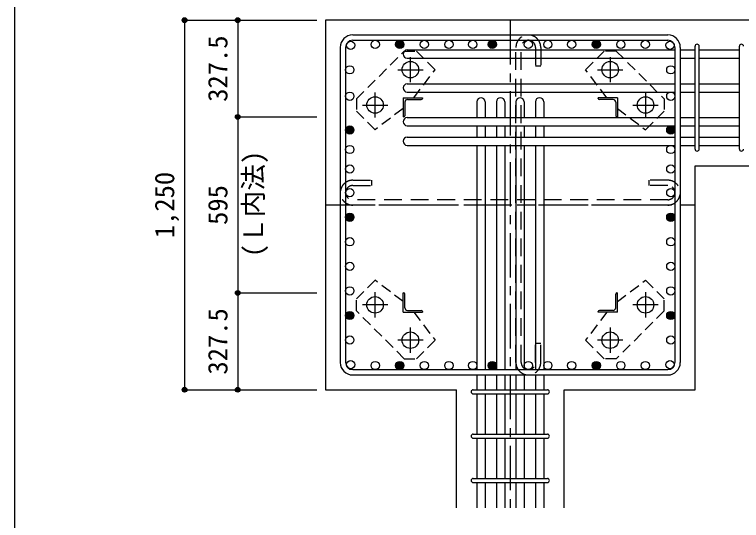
# Model space of a CAD drawing. Units: millimetres at full size, sheet at 1:30. Extents: x -5973 to 5954, y -4195 to 4201.
# Drawn here: x -5973 to -3514, y 1456 to 3167 of the extents above; entities that cross this region are included whole.
import ezdxf
from ezdxf.enums import TextEntityAlignment as Align

# ---------------------------------------------------------------- set-up
doc = ezdxf.new("R2010")
doc.units = ezdxf.units.MM
doc.header["$LTSCALE"] = 30
doc.header["$PDMODE"] = 32
doc.header["$PDSIZE"] = 15
for name, pattern in [('CHAIN1', [8, 5, -1, 1, -1]), ('DASHED1', [1.8, 1.2, -0.6]), ('DASHED2', [3, 2, -1])]:
    doc.linetypes.add(name, pattern=pattern)
for name, color, linetype in [('0-1_躯体線', 2, 'Continuous'), ('0-2_アンカー、アングル', 4, 'Continuous'), ('0-3_立上り筋', 4, 'Continuous'), ('0-4_フープ筋', 7, 'Continuous'), ('0-5_基礎梁筋', 7, 'Continuous'), ('0-6_スタラップ筋', 7, 'Continuous'), ('0-7_文字', 4, 'Continuous'), ('0-9_プレート', 4, 'DASHED1'), ('0-C_中子', 7, 'DASHED2'), ('0-D_寸法', 4, 'Continuous'), ('F-0_枠', 6, 'Continuous')]:
    doc.layers.add(name, color=color, linetype=linetype)
doc.styles.add('ＭＳ ゴシック', font='')
doc.styles.get('ＭＳ ゴシック').set_extended_font_data('MS Gothic')

msp = doc.modelspace()

# ---------------------------------------------------------------- linework, layer by layer
at = {"layer": '0-1_躯体線'}
for p, q in [((-3270.8, 3148.3), (-4920.8, 3148.3)), ((-4920.8, 3148.3), (-4920.8, 1898.3)), ((-3670.8, 2655.3), (-3270.8, 2655.3)), ((-3670.8, 1898.3), (-3670.8, 2655.3)), ((-4920.8, 1898.3), (-4478.3, 1898.3)), ((-4478.3, 1498.3), (-4478.3, 1898.3)), ((-4113.3, 1898.3), (-3670.8, 1898.3)), ((-4113.3, 1498.3), (-4113.3, 1898.3))]:
    msp.add_line(p, q, dxfattribs=at)
at = {"layer": '0-2_アンカー、アングル', "linetype": 'CHAIN1'}
for p, q in [((-4633.8, 2938.1), (-4633.8, 3023.6)), ((-3957.8, 3023.6), (-3957.8, 2938.1)), ((-4676.6, 2980.8), (-4591.1, 2980.8)), ((-4000.5, 2980.8), (-3915, 2980.8)), ((-4753.3, 2818.6), (-4753.3, 2904.1)), ((-3838.3, 2904.1), (-3838.3, 2818.6)), ((-4796.1, 2861.3), (-4710.6, 2861.3)), ((-3881, 2861.3), (-3795.5, 2861.3)), ((-4753.3, 2142.5), (-4753.3, 2228)), ((-3838.3, 2228), (-3838.3, 2142.5)), ((-4710.6, 2185.3), (-4796.1, 2185.3)), ((-3795.5, 2185.3), (-3881, 2185.3)), ((-4633.8, 2023), (-4633.8, 2108.5)), ((-3957.8, 2108.5), (-3957.8, 2023)), ((-4591.1, 2065.8), (-4676.6, 2065.8)), ((-3915, 2065.8), (-4000.5, 2065.8))]:
    msp.add_line(p, q, dxfattribs=at)
at = {"layer": '0-2_アンカー、アングル'}
for p, q in [((-4658.3, 2885.8), (-4593.3, 2885.8)), ((-4658.3, 2885.8), (-4658.3, 2820.8)), ((-4643.8, 2879.8), (-4597.3, 2879.8)), ((-4593.3, 2885.8), (-4593.3, 2883.8)), ((-3933.3, 2885.8), (-3998.3, 2885.8)), ((-3998.3, 2883.8), (-3998.3, 2885.8)), ((-3947.8, 2879.8), (-3994.3, 2879.8)), ((-3933.3, 2885.8), (-3933.3, 2820.8)), ((-4652.3, 2871.3), (-4652.3, 2824.8)), ((-3939.3, 2871.3), (-3939.3, 2824.8)), ((-4656.3, 2820.8), (-4658.3, 2820.8)), ((-3933.3, 2820.8), (-3935.3, 2820.8)), ((-4658.3, 2225.8), (-4656.3, 2225.8)), ((-4658.3, 2160.8), (-4658.3, 2225.8)), ((-4652.3, 2175.3), (-4652.3, 2221.8)), ((-3939.3, 2175.3), (-3939.3, 2221.8)), ((-3935.3, 2225.8), (-3933.3, 2225.8)), ((-3933.3, 2160.8), (-3933.3, 2225.8)), ((-4643.8, 2166.8), (-4597.3, 2166.8)), ((-3947.8, 2166.8), (-3994.3, 2166.8)), ((-4658.3, 2160.8), (-4593.3, 2160.8)), ((-4593.3, 2162.8), (-4593.3, 2160.8)), ((-3998.3, 2160.8), (-3998.3, 2162.8)), ((-3933.3, 2160.8), (-3998.3, 2160.8))]:
    msp.add_line(p, q, dxfattribs=at)
at = {"layer": '0-2_アンカー、アングル', "color": 3}
for centre in [(-4633.8, 2980.8), (-3957.8, 2980.8), (-4753.3, 2861.3), (-3838.3, 2861.3), (-4753.3, 2185.3), (-3838.3, 2185.3), (-4633.8, 2065.8), (-3957.8, 2065.8)]:
    msp.add_circle(centre, 28, dxfattribs=at)
at = {"layer": '0-2_アンカー、アングル'}
for centre, radius, start, end in [((-4643.8, 2871.3), 8.5, 90, 180), ((-4597.3, 2883.8), 4, 270, 0), ((-3994.3, 2883.8), 4, 180, 270), ((-3947.8, 2871.3), 8.5, 0, 90), ((-4656.3, 2824.8), 4, 270, 0), ((-3935.3, 2824.8), 4, 180, 270), ((-4656.3, 2221.8), 4, 0, 90), ((-3935.3, 2221.8), 4, 90, 180), ((-4643.8, 2175.3), 8.5, 180, 270), ((-4597.3, 2162.8), 4, 0, 90), ((-3994.3, 2162.8), 4, 90, 180), ((-3947.8, 2175.3), 8.5, 270, 0)]:
    msp.add_arc(centre, radius, start, end, dxfattribs=at)
at = {"layer": '0-3_立上り筋', "color": 3}
for centre in [(-4835.87, 3063.37), (-4752.78, 3066.3), (-4752.78, 3066.3), (-4669.7, 3066.3), (-4669.7, 3066.3), (-4586.61, 3066.3), (-4586.61, 3066.3), (-4503.52, 3066.3), (-4503.52, 3066.3), (-4422.8, 3066.3), (-4422.8, 3066.3), (-4356.8, 3066.3), (-4356.8, 3066.3), (-4234.8, 3066.3), (-4234.8, 3066.3), (-4168.8, 3066.3), (-4168.8, 3066.3), (-4088.08, 3066.3), (-4088.08, 3066.3), (-4004.99, 3066.3), (-4004.99, 3066.3), (-3921.91, 3066.3), (-3921.91, 3066.3), (-3838.82, 3066.3), (-3838.82, 3066.3), (-3755.73, 3063.37), (-3755.73, 3063.37), (-3755.73, 3063.37), (-4838.8, 2980.28), (-3752.8, 2980.28), (-4838.8, 2891.08), (-3752.8, 2891.08), (-4838.8, 2776.8), (-3752.8, 2776.8), (-4838.8, 2710.8), (-3752.8, 2710.8), (-4838.8, 2644.8), (-3752.8, 2644.8), (-4838.8, 2564.84), (-3752.8, 2564.84), (-4838.8, 2481.76), (-3752.8, 2481.76), (-4838.8, 2398.67), (-3752.8, 2398.67), (-4838.8, 2315.58), (-3752.8, 2315.58), (-4838.8, 2232.49), (-3752.8, 2232.49), (-4838.8, 2149.4), (-3752.8, 2149.4), (-4838.8, 2066.32), (-3752.8, 2066.32), (-4835.87, 1983.23), (-4835.87, 1983.23), (-4752.78, 1980.3), (-4752.78, 1980.3), (-4669.7, 1980.3), (-4669.7, 1980.3), (-4586.61, 1980.3), (-4586.61, 1980.3), (-4503.52, 1980.3), (-4503.52, 1980.3), (-4422.8, 1980.3), (-4422.8, 1980.3), (-4356.8, 1980.3), (-4356.8, 1980.3), (-4234.8, 1980.3), (-4234.8, 1980.3), (-4168.8, 1980.3), (-4168.8, 1980.3), (-4088.08, 1980.3), (-4088.08, 1980.3), (-4004.99, 1980.3), (-4004.99, 1980.3), (-3921.91, 1980.3), (-3921.91, 1980.3), (-3838.82, 1980.3), (-3838.82, 1980.3), (-3755.73, 1983.23), (-3755.73, 1983.23)]:
    msp.add_circle(centre, 14, dxfattribs=at)
at = {"layer": '0-3_立上り筋'}
for centre, radius in [((-4669.7, 3066.3), 14), ((-4669.7, 3066.3), 12.6), ((-4669.7, 3066.3), 11.2), ((-4669.7, 3066.3), 9.8), ((-4669.7, 3066.3), 8.4), ((-4356.8, 3066.3), 14), ((-4356.8, 3066.3), 12.6), ((-4356.8, 3066.3), 11.2), ((-4356.8, 3066.3), 9.8), ((-4356.8, 3066.3), 8.4), ((-4004.99, 3066.3), 14), ((-4004.99, 3066.3), 12.6), ((-4004.99, 3066.3), 11.2), ((-4004.99, 3066.3), 9.8), ((-4004.99, 3066.3), 8.4), ((-4669.7, 3066.3), 7), ((-4669.7, 3066.3), 5.6), ((-4669.7, 3066.3), 4.2), ((-4669.7, 3066.3), 2.8), ((-4669.7, 3066.3), 1.4), ((-4356.8, 3066.3), 7), ((-4356.8, 3066.3), 5.6), ((-4356.8, 3066.3), 4.2), ((-4356.8, 3066.3), 2.8), ((-4356.8, 3066.3), 1.4), ((-4004.99, 3066.3), 7), ((-4004.99, 3066.3), 5.6), ((-4004.99, 3066.3), 4.2), ((-4004.99, 3066.3), 2.8), ((-4004.99, 3066.3), 1.4), ((-4838.8, 2776.8), 14), ((-4838.8, 2776.8), 12.6), ((-4838.8, 2776.8), 11.2), ((-4838.8, 2776.8), 9.8), ((-4838.8, 2776.8), 8.4), ((-4838.8, 2776.8), 7), ((-4838.8, 2776.8), 5.6), ((-4838.8, 2776.8), 4.2), ((-4838.8, 2776.8), 2.8), ((-3752.8, 2776.8), 14), ((-3752.8, 2776.8), 12.6), ((-3752.8, 2776.8), 11.2), ((-3752.8, 2776.8), 9.8), ((-3752.8, 2776.8), 8.4), ((-3752.8, 2776.8), 7), ((-3752.8, 2776.8), 5.6), ((-3752.8, 2776.8), 4.2), ((-3752.8, 2776.8), 2.8), ((-4838.8, 2776.8), 1.4), ((-3752.8, 2776.8), 1.4), ((-4838.8, 2481.76), 14), ((-4838.8, 2481.76), 12.6), ((-4838.8, 2481.76), 11.2), ((-4838.8, 2481.76), 9.8), ((-4838.8, 2481.76), 8.4), ((-4838.8, 2481.76), 7), ((-4838.8, 2481.76), 5.6), ((-4838.8, 2481.76), 4.2), ((-4838.8, 2481.76), 2.8), ((-3752.8, 2481.76), 14), ((-3752.8, 2481.76), 12.6), ((-3752.8, 2481.76), 11.2), ((-3752.8, 2481.76), 9.8), ((-3752.8, 2481.76), 8.4), ((-3752.8, 2481.76), 7), ((-3752.8, 2481.76), 5.6), ((-3752.8, 2481.76), 4.2), ((-3752.8, 2481.76), 2.8), ((-4838.8, 2481.76), 1.4), ((-3752.8, 2481.76), 1.4), ((-4838.8, 2149.4), 14), ((-4838.8, 2149.4), 12.6), ((-4838.8, 2149.4), 11.2), ((-4838.8, 2149.4), 9.8), ((-4838.8, 2149.4), 8.4), ((-4838.8, 2149.4), 7), ((-4838.8, 2149.4), 5.6), ((-4838.8, 2149.4), 4.2), ((-4838.8, 2149.4), 2.8), ((-4838.8, 2149.4), 1.4), ((-3752.8, 2149.4), 14), ((-3752.8, 2149.4), 12.6), ((-3752.8, 2149.4), 11.2), ((-3752.8, 2149.4), 9.8), ((-3752.8, 2149.4), 8.4), ((-3752.8, 2149.4), 7), ((-3752.8, 2149.4), 5.6), ((-3752.8, 2149.4), 4.2), ((-3752.8, 2149.4), 2.8), ((-3752.8, 2149.4), 1.4), ((-4669.7, 1980.3), 14), ((-4669.7, 1980.3), 12.6), ((-4356.8, 1980.3), 14), ((-4356.8, 1980.3), 12.6), ((-4004.99, 1980.3), 14), ((-4004.99, 1980.3), 12.6), ((-4669.7, 1980.3), 11.2), ((-4669.7, 1980.3), 9.8), ((-4669.7, 1980.3), 8.4), ((-4669.7, 1980.3), 7), ((-4669.7, 1980.3), 5.6), ((-4669.7, 1980.3), 4.2), ((-4669.7, 1980.3), 2.8), ((-4669.7, 1980.3), 1.4), ((-4356.8, 1980.3), 11.2), ((-4356.8, 1980.3), 9.8), ((-4356.8, 1980.3), 8.4), ((-4356.8, 1980.3), 7), ((-4356.8, 1980.3), 5.6), ((-4356.8, 1980.3), 4.2), ((-4356.8, 1980.3), 2.8), ((-4356.8, 1980.3), 1.4), ((-4004.99, 1980.3), 11.2), ((-4004.99, 1980.3), 9.8), ((-4004.99, 1980.3), 8.4), ((-4004.99, 1980.3), 7), ((-4004.99, 1980.3), 5.6), ((-4004.99, 1980.3), 4.2), ((-4004.99, 1980.3), 2.8), ((-4004.99, 1980.3), 1.4)]:
    msp.add_circle(centre, radius, dxfattribs=at)
at = {"layer": '0-4_フープ筋'}
for p, q in [((-4828.8, 3098.3), (-3762.8, 3098.3)), ((-4828.8, 3080.3), (-3762.8, 3080.3)), ((-4870.8, 3056.3), (-4870.8, 1990.3)), ((-4852.8, 3056.3), (-4852.8, 1990.3)), ((-3738.8, 3056.3), (-3738.8, 1990.3)), ((-3720.8, 3056.3), (-3720.8, 1990.3)), ((-4828.8, 1966.3), (-3762.8, 1966.3)), ((-4828.8, 1948.3), (-3762.8, 1948.3))]:
    msp.add_line(p, q, dxfattribs=at)
for centre, radius, start, end in [((-4828.8, 3056.3), 42, 90, 180), ((-4828.8, 3056.3), 24, 90, 180), ((-3762.8, 3056.3), 42, 0, 90), ((-3762.8, 3056.3), 24, 0, 90), ((-3762.8, 3056.3), 24, 0, 90), ((-4828.8, 1990.3), 42, 180, 270), ((-4828.8, 1990.3), 24, 180, 270), ((-3762.8, 1990.3), 42, 270, 0), ((-3762.8, 1990.3), 24, 270, 0)]:
    msp.add_arc(centre, radius, start, end, dxfattribs=at)
at = {"layer": '0-5_基礎梁筋'}
for p, q in [((-4644.3, 3047.37), (-3738.8, 3047.37)), ((-3720.8, 3047.37), (-3670.8, 3047.37)), ((-3656.8, 3047.37), (-3520.8, 3047.37)), ((-4644.3, 3019.37), (-3738.8, 3019.37)), ((-3720.8, 3019.37), (-3670.8, 3019.37)), ((-3656.8, 3019.37), (-3520.8, 3019.37)), ((-4644.3, 2933.08), (-3738.8, 2933.08)), ((-3720.8, 2933.08), (-3670.8, 2933.08)), ((-3656.8, 2933.08), (-3520.8, 2933.08)), ((-4644.3, 2905.08), (-3738.8, 2905.08)), ((-3720.8, 2905.08), (-3670.8, 2905.08)), ((-3656.8, 2905.08), (-3520.8, 2905.08)), ((-4408.8, 2871.8), (-4408.8, 2818.8)), ((-4380.8, 2871.8), (-4380.8, 2818.8)), ((-4342.8, 2871.8), (-4342.8, 2818.8)), ((-4314.8, 2871.8), (-4314.8, 2818.8)), ((-4276.8, 2871.8), (-4276.8, 2818.8)), ((-4248.8, 2871.8), (-4248.8, 2818.8)), ((-4210.8, 2871.8), (-4210.8, 2818.8)), ((-4182.8, 2871.8), (-4182.8, 2818.8)), ((-4644.3, 2818.8), (-3738.8, 2818.8)), ((-3720.8, 2818.8), (-3670.8, 2818.8)), ((-3656.8, 2818.8), (-3520.8, 2818.8)), ((-4644.3, 2790.8), (-3738.8, 2790.8)), ((-4408.8, 2790.8), (-4408.8, 2752.8)), ((-4380.8, 2790.8), (-4380.8, 2752.8)), ((-4342.8, 2790.8), (-4342.8, 2752.8)), ((-4314.8, 2790.8), (-4314.8, 2752.8)), ((-4276.8, 2790.8), (-4276.8, 2752.8)), ((-4248.8, 2790.8), (-4248.8, 2752.8)), ((-4210.8, 2790.8), (-4210.8, 2752.8)), ((-4182.8, 2790.8), (-4182.8, 2752.8)), ((-3720.8, 2790.8), (-3670.8, 2790.8)), ((-3656.8, 2790.8), (-3520.8, 2790.8)), ((-4644.3, 2752.8), (-3738.8, 2752.8)), ((-3720.8, 2752.8), (-3670.8, 2752.8)), ((-3656.8, 2752.8), (-3520.8, 2752.8)), ((-4644.3, 2724.8), (-3738.8, 2724.8)), ((-4408.8, 2724.8), (-4408.8, 1966.3)), ((-4380.8, 2724.8), (-4380.8, 1966.3)), ((-4342.8, 2724.8), (-4342.8, 1966.3)), ((-4314.8, 2724.8), (-4314.8, 1966.3)), ((-4276.8, 2724.8), (-4276.8, 1966.3)), ((-4248.8, 2724.8), (-4248.8, 1966.3)), ((-4210.8, 2724.8), (-4210.8, 1966.3)), ((-4182.8, 2724.8), (-4182.8, 1966.3)), ((-3720.8, 2724.8), (-3670.8, 2724.8)), ((-3656.8, 2724.8), (-3520.8, 2724.8)), ((-4408.8, 1948.3), (-4408.8, 1898.3)), ((-4380.8, 1948.3), (-4380.8, 1898.3)), ((-4342.8, 1948.3), (-4342.8, 1898.3)), ((-4314.8, 1948.3), (-4314.8, 1898.3)), ((-4276.8, 1948.3), (-4276.8, 1898.3)), ((-4248.8, 1948.3), (-4248.8, 1898.3)), ((-4210.8, 1948.3), (-4210.8, 1898.3)), ((-4182.8, 1948.3), (-4182.8, 1898.3)), ((-4408.8, 1884.3), (-4408.8, 1748.3)), ((-4380.8, 1884.3), (-4380.8, 1748.3)), ((-4342.8, 1884.3), (-4342.8, 1748.3)), ((-4314.8, 1884.3), (-4314.8, 1748.3)), ((-4276.8, 1884.3), (-4276.8, 1748.3)), ((-4248.8, 1884.3), (-4248.8, 1748.3)), ((-4210.8, 1884.3), (-4210.8, 1748.3)), ((-4182.8, 1884.3), (-4182.8, 1748.3)), ((-4408.8, 1734.3), (-4408.8, 1598.3)), ((-4380.8, 1734.3), (-4380.8, 1598.3)), ((-4342.8, 1734.3), (-4342.8, 1598.3)), ((-4314.8, 1734.3), (-4314.8, 1598.3)), ((-4276.8, 1734.3), (-4276.8, 1598.3)), ((-4248.8, 1734.3), (-4248.8, 1598.3)), ((-4210.8, 1734.3), (-4210.8, 1598.3)), ((-4182.8, 1734.3), (-4182.8, 1598.3)), ((-4408.8, 1584.3), (-4408.8, 1498.3)), ((-4380.8, 1584.3), (-4380.8, 1498.3)), ((-4342.8, 1584.3), (-4342.8, 1498.3)), ((-4314.8, 1584.3), (-4314.8, 1498.3)), ((-4276.8, 1584.3), (-4276.8, 1498.3)), ((-4248.8, 1584.3), (-4248.8, 1498.3)), ((-4210.8, 1584.3), (-4210.8, 1498.3)), ((-4182.8, 1584.3), (-4182.8, 1498.3))]:
    msp.add_line(p, q, dxfattribs=at)
for centre, start, end in [((-4644.3, 3033.37), 90, 270), ((-4644.3, 2919.08), 90, 270), ((-4394.8, 2871.8), 0, 180), ((-4328.8, 2871.8), 0, 180), ((-4262.8, 2871.8), 0, 180), ((-4196.8, 2871.8), 0, 180), ((-4644.3, 2804.8), 90, 270), ((-4644.3, 2738.8), 90, 270)]:
    msp.add_arc(centre, 14, start, end, dxfattribs=at)
at = {"layer": '0-6_スタラップ筋'}
for p, q in [((-3670.8, 2712.3), (-3670.8, 3059.87)), ((-3656.8, 2712.3), (-3656.8, 3059.87)), ((-3520.8, 2712.3), (-3520.8, 3059.87)), ((-4421.3, 1898.3), (-4170.3, 1898.3)), ((-4421.3, 1884.3), (-4170.3, 1884.3)), ((-4421.3, 1748.3), (-4170.3, 1748.3)), ((-4421.3, 1734.3), (-4170.3, 1734.3)), ((-4421.3, 1598.3), (-4170.3, 1598.3)), ((-4421.3, 1584.3), (-4170.3, 1584.3))]:
    msp.add_line(p, q, dxfattribs=at)
for centre, start, end in [((-3663.8, 3059.87), 0, 180), ((-3663.8, 3059.87), 0, 180), ((-3663.8, 3059.87), 0, 180), ((-3663.8, 3059.87), 0, 180), ((-3513.8, 3059.87), 0, 180), ((-3663.8, 2712.3), 180, 0), ((-3663.8, 2712.3), 180, 0), ((-3663.8, 2712.3), 180, 0), ((-3663.8, 2712.3), 180, 0), ((-3513.8, 2712.3), 180, 0), ((-4421.3, 1891.3), 90, 270), ((-4421.3, 1891.3), 90, 270), ((-4421.3, 1891.3), 90, 270), ((-4421.3, 1891.3), 90, 270), ((-4170.3, 1891.3), 270, 90), ((-4170.3, 1891.3), 270, 90), ((-4170.3, 1891.3), 270, 90), ((-4170.3, 1891.3), 270, 90), ((-4421.3, 1741.3), 90, 270), ((-4170.3, 1741.3), 270, 90), ((-4421.3, 1591.3), 90, 270), ((-4170.3, 1591.3), 270, 90)]:
    msp.add_arc(centre, 7, start, end, dxfattribs=at)
at = {"layer": '0-9_プレート'}
for p, q in [((-4816.23, 2881.81), (-4654.31, 3043.73)), ((-4654.31, 3043.73), (-4613.29, 3043.73)), ((-4550.36, 2980.8), (-4613.3, 3043.73)), ((-3937.3, 3043.73), (-3978.31, 3043.73)), ((-3937.3, 3043.73), (-3775.37, 2881.8)), ((-4622.12, 2885.8), (-4550.36, 2980.8)), ((-4816.23, 2881.81), (-4816.23, 2840.79)), ((-3775.37, 2881.8), (-3775.37, 2840.79)), ((-3933.3, 2849.62), (-3838.3, 2777.86)), ((-3838.3, 2777.86), (-3775.37, 2840.79)), ((-4753.3, 2268.74), (-4816.23, 2205.8)), ((-4658.3, 2196.98), (-4753.3, 2268.74)), ((-4816.23, 2164.79), (-4816.23, 2205.81)), ((-3775.37, 2164.79), (-3775.37, 2205.81)), ((-4654.31, 2002.87), (-4816.23, 2164.79)), ((-3775.37, 2164.79), (-3937.3, 2002.87)), ((-3969.48, 2160.8), (-4041.24, 2065.8)), ((-4041.24, 2065.8), (-3978.31, 2002.87)), ((-4654.31, 2002.87), (-4613.29, 2002.87)), ((-3937.3, 2002.87), (-3978.31, 2002.87))]:
    msp.add_line(p, q, dxfattribs=at)
for points in [[(-3969.48, 2885.8), (-4041.24, 2980.8), (-3978.31, 3043.73)], [(-4658.3, 2849.62), (-4753.3, 2777.86), (-4816.23, 2840.79)], [(-3933.3, 2196.98), (-3838.3, 2268.74), (-3775.37, 2205.81)], [(-4622.12, 2160.8), (-4550.36, 2065.8), (-4613.29, 2002.87)]]:
    msp.add_lwpolyline(points, dxfattribs=at)
at = {"layer": '0-C_中子'}
for p, q in [((-4276.8, 1990.3), (-4276.8, 3056.3)), ((-4258.8, 1990.3), (-4258.8, 3056.3)), ((-4210.8, 3056.3), (-4210.8, 2992.3)), ((-4192.8, 3056.3), (-4192.8, 2992.3)), ((-4192.8, 2992.3), (-4210.8, 2992.3)), ((-4828.8, 2606.84), (-4764.8, 2606.84)), ((-4764.8, 2606.84), (-4764.8, 2588.84)), ((-4828.8, 2588.84), (-4764.8, 2588.84)), ((-3762.8, 2588.84), (-3826.8, 2588.84)), ((-3762.8, 2540.84), (-4828.8, 2540.84)), ((-3762.8, 2522.84), (-4828.8, 2522.84)), ((-4210.8, 1990.3), (-4210.8, 2054.3))]:
    msp.add_line(p, q, dxfattribs=at)
for points in [[(-3762.8, 2606.84), (-3826.8, 2606.84), (-3826.8, 2588.84)], [(-4192.8, 1990.3), (-4192.8, 2054.3), (-4210.8, 2054.3)]]:
    msp.add_lwpolyline(points, dxfattribs=at)
for centre, radius, start, end in [((-4234.8, 3056.3), 42, 0, 180), ((-4234.8, 3056.3), 24, 0, 180), ((-4828.8, 2564.84), 42, 90, 270), ((-3762.8, 2564.84), 42, 270, 90), ((-4828.8, 2564.84), 24, 90, 270), ((-3762.8, 2564.84), 24, 270, 90), ((-4234.8, 1990.3), 42, 180, 0), ((-4234.8, 1990.3), 24, 180, 0)]:
    msp.add_arc(centre, radius, start, end, dxfattribs=at)
at = {"layer": '0-D_寸法'}
for p, q in [((-5397.84, 3148.3), (-5397.84, 1898.3)), ((-5397.84, 3148.3), (-5217.84, 3148.3)), ((-5397.84, 3148.3), (-5217.84, 3148.3)), ((-5217.84, 3148.3), (-4950.8, 3148.3)), ((-5217.84, 3148.3), (-5217.84, 2820.8)), ((-5217.84, 3148.3), (-4950.8, 3148.3)), ((-5217.84, 2820.8), (-4950.8, 2820.8)), ((-5217.84, 2820.8), (-5217.84, 2225.8)), ((-5217.84, 2225.8), (-4950.8, 2225.8)), ((-5217.84, 2225.8), (-5217.84, 1898.3)), ((-5397.84, 1898.3), (-5217.84, 1898.3)), ((-5217.84, 1898.3), (-4950.8, 1898.3))]:
    msp.add_line(p, q, dxfattribs=at)
at = {"layer": '0-D_寸法', "linetype": 'CHAIN1'}
for p, q in [((-4295.8, 3148.3), (-4295.8, 1498.3)), ((-4920.8, 2523.3), (-3670.8, 2523.3))]:
    msp.add_line(p, q, dxfattribs=at)
at = {"layer": '0-D_寸法'}
for centre, radius in [((-5397.84, 3148.3), 8), ((-5397.84, 3148.3), 7.2), ((-5397.84, 3148.3), 6.4), ((-5397.84, 3148.3), 5.6), ((-5397.84, 3148.3), 4.8), ((-5397.84, 3148.3), 4), ((-5397.84, 3148.3), 3.2), ((-5397.84, 3148.3), 2.4), ((-5397.84, 3148.3), 1.6), ((-5397.84, 3148.3), 0.8), ((-5217.84, 3148.3), 8), ((-5217.84, 3148.3), 7.2), ((-5217.84, 3148.3), 6.4), ((-5217.84, 3148.3), 5.6), ((-5217.84, 3148.3), 4.8), ((-5217.84, 3148.3), 4), ((-5217.84, 3148.3), 3.2), ((-5217.84, 3148.3), 2.4), ((-5217.84, 3148.3), 1.6), ((-5217.84, 3148.3), 0.8), ((-5217.84, 2820.8), 8), ((-5217.84, 2820.8), 7.2), ((-5217.84, 2820.8), 6.4), ((-5217.84, 2820.8), 5.6), ((-5217.84, 2820.8), 4.8), ((-5217.84, 2820.8), 4), ((-5217.84, 2820.8), 3.2), ((-5217.84, 2820.8), 2.4), ((-5217.84, 2820.8), 1.6), ((-5217.84, 2820.8), 0.8), ((-5217.84, 2225.8), 8), ((-5217.84, 2225.8), 7.2), ((-5217.84, 2225.8), 6.4), ((-5217.84, 2225.8), 5.6), ((-5217.84, 2225.8), 4.8), ((-5217.84, 2225.8), 4), ((-5217.84, 2225.8), 3.2), ((-5217.84, 2225.8), 2.4), ((-5217.84, 2225.8), 1.6), ((-5217.84, 2225.8), 0.8), ((-5397.84, 1898.3), 8), ((-5397.84, 1898.3), 7.2), ((-5397.84, 1898.3), 6.4), ((-5397.84, 1898.3), 5.6), ((-5397.84, 1898.3), 4.8), ((-5397.84, 1898.3), 4), ((-5397.84, 1898.3), 3.2), ((-5397.84, 1898.3), 2.4), ((-5397.84, 1898.3), 1.6), ((-5397.84, 1898.3), 0.8), ((-5217.84, 1898.3), 8), ((-5217.84, 1898.3), 7.2), ((-5217.84, 1898.3), 6.4), ((-5217.84, 1898.3), 5.6), ((-5217.84, 1898.3), 4.8), ((-5217.84, 1898.3), 4), ((-5217.84, 1898.3), 3.2), ((-5217.84, 1898.3), 2.4), ((-5217.84, 1898.3), 1.6), ((-5217.84, 1898.3), 0.8)]:
    msp.add_circle(centre, radius, dxfattribs=at)
at = {"layer": '0-D_寸法', "color": 7}
for p in [(-5397.84, 3148.3), (-5217.84, 3148.3), (-5217.84, 2820.8), (-5217.84, 2225.8), (-5397.84, 1898.3), (-5217.84, 1898.3)]:
    msp.add_point(p, dxfattribs=at)
at = {"layer": 'F-0_枠'}
msp.add_line((-5972.88, 4201.15), (-5972.88, -4195.24), dxfattribs=at)

# ---------------------------------------------------------------- texts
at = {"layer": '0-7_文字', "style": 'ＭＳ ゴシック'}
msp.add_text('(Ｌ内法)', height=65.98, rotation=90, dxfattribs=at).set_placement((-5112.78, 2346.7), align=Align.BOTTOM_LEFT)
at = {"layer": '0-D_寸法', "style": 'ＭＳ ゴシック'}
for s, p in [('327.5', (-5232.84, 2872.05)), ('1,250', (-5412.84, 2410.8)), ('595', (-5232.84, 2455.8)), ('327.5', (-5232.84, 1949.55))]:
    msp.add_text(s, height=65.98, rotation=90, dxfattribs=at).set_placement(p, align=Align.BOTTOM_LEFT)

doc.saveas('drawing.dxf')
